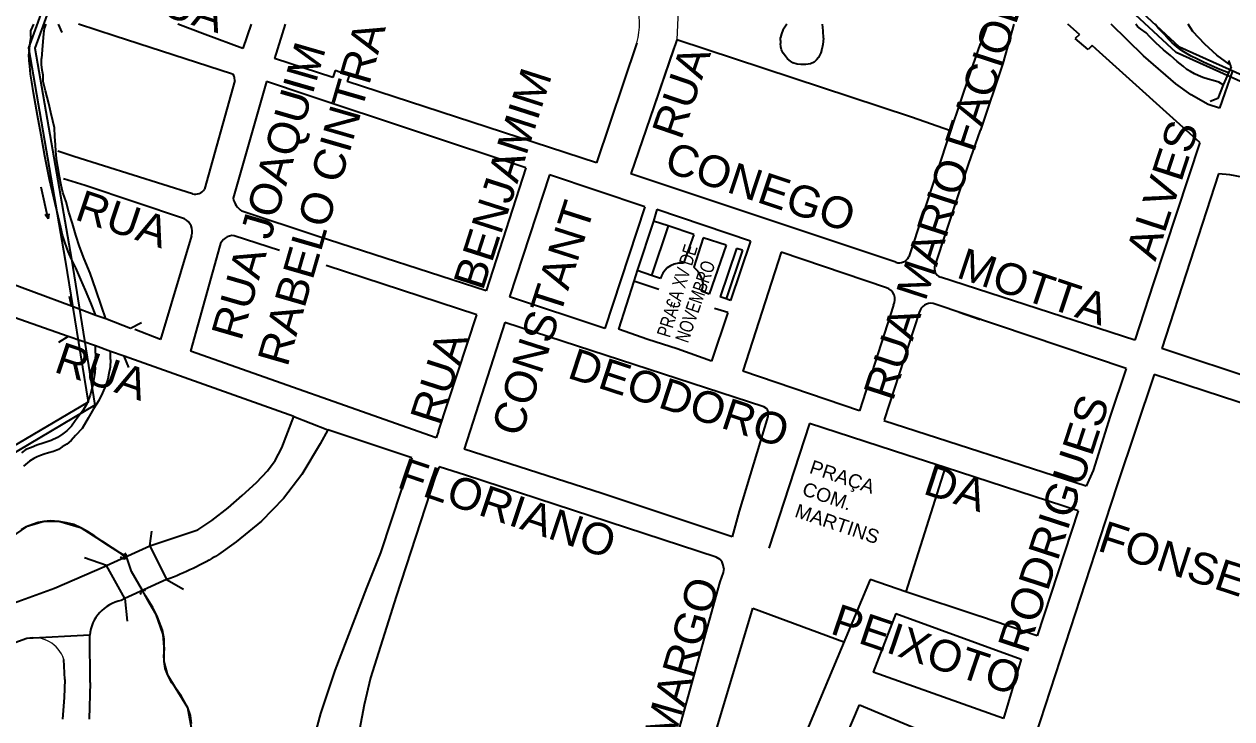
# Model space of a CAD drawing. Header units: millimetres. Extents: x 583 to 26013, y 350 to 21391.
# Drawn here: x 7287.7 to 7671, y 11163.5 to 11384 of the extents above; entities that cross this region are included whole.
import ezdxf
from ezdxf.enums import TextEntityAlignment as Align

# ---------------------------------------------------------------- set-up
doc = ezdxf.new("R2010")
doc.units = ezdxf.units.MM
for name, color, linetype in [('105-QUADRAS_ESTRADAS', 80, 'Continuous'), ('115-PONTES_E_VIADUTO', 210, 'Continuous'), ('145-', 130, 'Continuous'), ('LINE', 7, 'Continuous'), ('RIOS', 140, 'Continuous')]:
    doc.layers.add(name, color=color, linetype=linetype)
doc.styles.add('EU', font='arial.ttf', dxfattribs={"height": 10})

msp = doc.modelspace()

# ---------------------------------------------------------------- linework, layer by layer
at = {"color": 0, "linetype": 'Continuous'}
for p, q in [((7327.64119, 11218.38965), (7328.21731, 11222.98965)), ((7327.64119, 11218.38965), (7332.92415, 11207.64333)), ((7313.87886, 11212.17646), (7306.88213, 11214.57742)), ((7319.67715, 11201.67027), (7313.87886, 11212.17646)), ((7332.92415, 11207.64333), (7338.31153, 11204.6078)), ((7319.67715, 11201.67027), (7320.3609, 11194.51245)), ((7495.94659, 11121.58079), (7518.99922, 11198.59619)), ((7518.99922, 11198.59619), (7547.90322, 11187.93747)), ((7564.39771, 11196.93926), (7557.13824, 11178.30712)), ((7564.39771, 11196.93926), (7604.19035, 11182.40032)), ((7604.19035, 11182.40032), (7598.53958, 11163.51977)), ((7598.53958, 11163.51977), (7557.13824, 11178.30712)), ((7534.4809, 11124.98885), (7552.80284, 11167.91071)), ((7552.80284, 11167.91071), (7592.1223, 11151.57472))]:
    msp.add_line(p, q, dxfattribs=at)
at = {"color": 0, "linetype": 'Continuous', "lineweight": 20}
for points in [[(7502.51551, 11446.70241), (7497.10279, 11416.67623), (7496.61257, 11407.61431), (7495.87719, 11395.12361), (7495.1419, 11386.0617), (7494.81551, 11379.00241)], [(7483.21844, 11345.16438), (7493.94657, 11376.46701)]]:
    msp.add_lwpolyline(points, dxfattribs=at)
for centre, radius, start, end in [((7456.98519, 11384.41726), 26.03304, 345.7347109, 44.6184443), ((7290.7709, 11179.20889), 10.03342, 17.9581327, 102.86475)]:
    msp.add_arc(centre, radius, start, end, dxfattribs=at)
at = {"layer": '105-QUADRAS_ESTRADAS', "color": 0, "linetype": 'Continuous'}
for p, q in [((7316.61551, 11380.10241), (7304.91551, 11383.90241)), ((7345.11551, 11380.70241), (7336.51551, 11383.90241)), ((7357.11551, 11376.20241), (7345.11551, 11380.70241)), ((7359.81551, 11383.90241), (7357.11551, 11376.20241)), ((7370.51551, 11383.90241), (7367.21551, 11373.00241)), ((7528.11551, 11380.90241), (7527.81551, 11379.70241)), ((7528.51551, 11382.00241), (7528.11551, 11380.90241)), ((7528.91551, 11382.70241), (7528.51551, 11382.00241)), ((7529.81551, 11383.90241), (7528.91551, 11382.70241)), ((7541.31551, 11381.80241), (7541.11551, 11383.90241)), ((7541.41551, 11379.50241), (7541.31551, 11381.80241)), ((7593.51551, 11383.90241), (7591.21551, 11377.70241)), ((7601.81551, 11383.90241), (7598.31551, 11371.50241)), ((7622.61551, 11380.70241), (7618.91551, 11383.90241)), ((7622.61551, 11380.70241), (7621.31551, 11379.40241)), ((7643.01551, 11373.90241), (7632.71551, 11383.90241)), ((7658.61551, 11381.60241), (7657.11551, 11383.90241)), ((7662.41551, 11377.60241), (7658.61551, 11381.60241)), ((7353.51551, 11368.20241), (7316.61551, 11380.10241)), ((7482.21551, 11378.00241), (7469.31551, 11339.90241)), ((7494.81551, 11379.00241), (7480.21551, 11336.40241)), ((7559.41551, 11357.70241), (7494.81551, 11379.00241)), ((7527.81551, 11378.80241), (7527.71551, 11377.80241)), ((7527.91551, 11376.70241), (7527.71551, 11377.80241)), ((7527.81551, 11378.80241), (7527.81551, 11379.70241)), ((7528.11551, 11375.80241), (7527.91551, 11376.70241)), ((7541.21551, 11377.50241), (7540.91551, 11376.00241)), ((7541.41551, 11379.50241), (7541.21551, 11377.50241)), ((7591.11551, 11377.70241), (7587.81551, 11368.30241)), ((7591.21551, 11377.70241), (7591.21551, 11377.70241)), ((7625.41551, 11375.90241), (7621.31551, 11379.40241)), ((7626.71551, 11377.20241), (7625.41551, 11375.90241)), ((7629.01551, 11375.10241), (7626.71551, 11377.20241)), ((7666.21551, 11374.10241), (7662.41551, 11377.60241)), ((7385.71551, 11367.00241), (7367.21551, 11373.00241)), ((7528.61551, 11374.70241), (7528.11551, 11375.80241)), ((7529.31551, 11373.80241), (7528.61551, 11374.70241)), ((7530.01551, 11372.90241), (7529.31551, 11373.80241)), ((7530.91551, 11372.20241), (7530.01551, 11372.90241)), ((7539.21551, 11372.60241), (7538.41551, 11371.90241)), ((7539.81551, 11373.40241), (7539.21551, 11372.60241)), ((7540.51551, 11374.80241), (7539.81551, 11373.40241)), ((7540.91551, 11376.00241), (7540.51551, 11374.80241)), ((7660.81551, 11346.40241), (7629.01551, 11375.10241)), ((7653.21551, 11365.00241), (7643.01551, 11373.90241)), ((7670.21551, 11371.20241), (7666.21551, 11374.10241)), ((7386.41551, 11369.20241), (7385.71551, 11367.00241)), ((7390.91551, 11367.70241), (7386.41551, 11369.20241)), ((7531.71551, 11371.70241), (7530.91551, 11372.20241)), ((7533.01551, 11371.30241), (7531.71551, 11371.70241)), ((7534.21551, 11371.10241), (7533.01551, 11371.30241)), ((7535.81551, 11371.10241), (7534.21551, 11371.10241)), ((7537.31551, 11371.40241), (7535.81551, 11371.10241)), ((7538.41551, 11371.90241), (7537.31551, 11371.40241)), ((7598.31551, 11371.50241), (7591.21551, 11350.30241)), ((7671.21551, 11369.10241), (7667.11551, 11357.30241)), ((7354.61551, 11366.10241), (7344.99844, 11331.55564)), ((7354.01551, 11368.00241), (7353.51551, 11368.20241)), ((7354.41551, 11367.40241), (7354.01551, 11368.00241)), ((7364.61551, 11365.80241), (7354.0331, 11328.67114)), ((7354.51551, 11366.90241), (7354.41551, 11367.40241)), ((7354.61551, 11366.10241), (7354.51551, 11366.90241)), ((7377.51551, 11361.40241), (7364.61551, 11365.80241)), ((7390.91551, 11367.70241), (7390.21551, 11365.80241)), ((7469.31551, 11339.90241), (7390.21551, 11365.80241)), ((7587.81551, 11368.30241), (7581.71551, 11350.10241)), ((7658.11551, 11361.50241), (7653.21551, 11365.00241)), ((7446.91551, 11338.30241), (7377.51551, 11361.40241)), ((7663.51551, 11358.40241), (7658.11551, 11361.50241)), ((7569.31551, 11354.40241), (7559.41551, 11357.70241)), ((7667.11551, 11357.30241), (7663.51551, 11358.40241)), ((7581.71551, 11350.10241), (7569.31551, 11354.40241)), ((7581.71551, 11350.10241), (7568.52709, 11310.06946)), ((7591.11551, 11350.30241), (7587.31551, 11339.40241)), ((7591.21551, 11350.30241), (7591.21551, 11350.30241)), ((7660.81551, 11346.40241), (7646.11551, 11301.80241)), ((7303.51551, 11341.90241), (7298.41551, 11343.60241)), ((7341.1302, 11330.10173), (7303.51551, 11341.90241)), ((7446.91551, 11338.30241), (7434.31551, 11299.30241)), ((7587.31551, 11339.40241), (7576.76078, 11307.37108)), ((7307.11551, 11332.70241), (7300.21551, 11334.90241)), ((7454.41551, 11336.10241), (7441.71551, 11297.40241)), ((7484.71551, 11326.00241), (7454.41551, 11336.10241)), ((7564.40351, 11308.37185), (7480.21551, 11336.40241)), ((7666.81551, 11336.40241), (7648.81551, 11281.00241)), ((7670.41551, 11336.10241), (7666.81551, 11336.40241)), ((7674.31551, 11335.40241), (7670.41551, 11336.10241)), ((7338.61912, 11322.17121), (7307.11551, 11332.70241)), ((7380.71551, 11316.70241), (7356.77085, 11324.62592)), ((7484.71551, 11326.00241), (7472.01551, 11287.40241)), ((7488.51551, 11325.10241), (7487.41551, 11321.40241)), ((7518.21551, 11315.10241), (7488.51551, 11325.10241)), ((7487.41551, 11321.40241), (7482.31551, 11305.80241)), ((7492.11551, 11319.90241), (7486.81551, 11304.20241)), ((7492.11551, 11319.90241), (7487.41551, 11321.40241)), ((7500.21551, 11317.20241), (7492.11551, 11319.90241)), ((7340.86204, 11316.81286), (7331.01551, 11283.90241)), ((7368.75789, 11312.12717), (7354.41551, 11316.80241)), ((7434.31551, 11299.30241), (7380.71551, 11316.70241)), ((7500.21551, 11317.20241), (7497.01551, 11308.10241)), ((7503.21551, 11316.10241), (7500.21551, 11306.80241)), ((7510.51551, 11313.80241), (7503.21551, 11316.10241)), ((7518.21551, 11315.10241), (7511.91551, 11296.20241)), ((7349.81551, 11313.60241), (7340.51551, 11280.20241)), ((7510.51551, 11313.80241), (7505.11551, 11298.30241)), ((7513.81551, 11312.70241), (7508.61551, 11297.40241)), ((7515.71551, 11312.20241), (7510.51551, 11296.80241)), ((7515.71551, 11312.20241), (7513.81551, 11312.70241)), ((7528.01551, 11311.60241), (7515.81551, 11273.80241)), ((7561.37962, 11300.24058), (7528.01551, 11311.60241)), ((7302.71551, 11294.40241), (7265.61551, 11308.30241)), ((7494.01551, 11307.80241), (7492.81551, 11307.20241)), ((7495.41551, 11308.10241), (7494.01551, 11307.80241)), ((7497.01551, 11308.10241), (7495.41551, 11308.10241)), ((7431.41551, 11291.70241), (7383.52354, 11307.31395)), ((7482.31551, 11305.80241), (7481.21551, 11302.40241)), ((7486.81551, 11304.20241), (7482.31551, 11305.80241)), ((7489.71551, 11303.20241), (7486.81551, 11304.20241)), ((7490.01551, 11304.10241), (7489.71551, 11303.20241)), ((7490.41551, 11304.90241), (7490.01551, 11304.10241)), ((7491.11551, 11305.90241), (7490.41551, 11304.90241)), ((7491.81551, 11306.60241), (7491.11551, 11305.90241)), ((7492.81551, 11307.20241), (7491.81551, 11306.60241)), ((7500.91551, 11306.20241), (7500.21551, 11306.80241)), ((7501.61551, 11305.40241), (7500.91551, 11306.20241)), ((7502.21551, 11304.50241), (7501.61551, 11305.40241)), ((7502.91551, 11303.10241), (7502.21551, 11304.50241)), ((7640.21551, 11283.60241), (7578.50428, 11303.60616)), ((7481.21551, 11302.40241), (7476.31551, 11287.10241)), ((7489.11551, 11299.70241), (7481.21551, 11302.40241)), ((7503.01551, 11300.50241), (7502.61551, 11299.20241)), ((7503.11551, 11301.90241), (7502.91551, 11303.10241)), ((7503.11551, 11301.90241), (7503.01551, 11300.50241)), ((7646.11551, 11301.80241), (7640.21551, 11283.60241)), ((7472.01551, 11287.40241), (7441.71551, 11297.40241)), ((7505.11551, 11298.30241), (7502.61551, 11299.20241)), ((7510.51551, 11296.80241), (7508.61551, 11297.40241)), ((7511.91551, 11296.20241), (7510.51551, 11296.80241)), ((7591.21551, 11299.40241), (7591.21551, 11299.40241)), ((7301.71551, 11284.80241), (7272.91551, 11294.90241)), ((7511.01551, 11292.40241), (7505.91551, 11277.00241)), ((7511.01551, 11292.40241), (7506.81551, 11293.70241)), ((7563.64923, 11294.76918), (7552.81551, 11261.20241)), ((7571.8149, 11292.44855), (7560.61551, 11258.40241)), ((7637.51551, 11274.70241), (7576.26763, 11295.29641)), ((7591.11551, 11290.10241), (7584.51551, 11292.40241)), ((7419.20594, 11254.78976), (7431.41551, 11291.70241)), ((7440.31551, 11289.30241), (7427.41551, 11249.10241)), ((7522.51551, 11262.50241), (7440.31551, 11289.30241)), ((7591.21551, 11290.10241), (7591.21551, 11290.10241)), ((7331.01551, 11283.90241), (7322.81551, 11287.00241)), ((7485.61551, 11283.90241), (7476.31551, 11287.10241)), ((7495.01551, 11280.90241), (7485.61551, 11283.90241)), ((7505.91551, 11277.00241), (7495.01551, 11280.90241)), ((7683.71551, 11269.40241), (7648.81551, 11281.00241)), ((7373.31551, 11259.40241), (7319.41551, 11278.60241)), ((7418.51551, 11252.70241), (7340.51551, 11280.20241)), ((7552.81551, 11261.20241), (7515.81551, 11273.80241)), ((7637.51551, 11274.70241), (7632.41551, 11259.50241)), ((7646.31551, 11272.80241), (7634.61551, 11237.70241)), ((7678.11551, 11262.40241), (7646.31551, 11272.80241)), ((7523.31551, 11262.00241), (7522.51551, 11262.50241)), ((7523.61551, 11261.50241), (7523.31551, 11262.00241)), ((7523.81551, 11261.00241), (7523.61551, 11261.50241)), ((7523.71551, 11259.40241), (7514.61551, 11229.40241)), ((7523.81551, 11260.40241), (7523.71551, 11259.40241)), ((7523.81551, 11260.40241), (7523.81551, 11261.00241)), ((7624.81551, 11237.30241), (7560.51592, 11258.09965)), ((7632.41551, 11259.50241), (7627.01551, 11242.30241)), ((7410.71551, 11246.30241), (7384.11551, 11255.20241)), ((7419.20594, 11254.78976), (7418.51551, 11252.70241)), ((7537.01551, 11257.20241), (7524.11551, 11217.60241)), ((7567.81551, 11247.20241), (7537.01551, 11257.20241)), ((7410.71551, 11246.30241), (7400.81551, 11216.10241)), ((7471.11551, 11235.00241), (7427.41551, 11249.10241)), ((7580.01551, 11243.20241), (7567.81551, 11247.20241)), ((7591.21551, 11248.00241), (7591.21551, 11248.00241)), ((7419.41551, 11243.40241), (7418.21551, 11240.30241)), ((7427.81551, 11240.80241), (7419.41551, 11243.40241)), ((7580.01551, 11243.20241), (7567.51551, 11203.80241)), ((7622.21551, 11229.50241), (7580.01551, 11243.20241)), ((7627.01551, 11242.30241), (7624.81551, 11237.30241)), ((7418.21551, 11240.30241), (7405.81551, 11202.30241)), ((7507.31551, 11214.80241), (7427.81551, 11240.80241)), ((7591.21551, 11239.80241), (7591.21551, 11239.80241)), ((7512.41551, 11221.20241), (7471.11551, 11235.00241)), ((7634.61551, 11237.70241), (7630.81551, 11226.10241)), ((7514.61551, 11229.40241), (7512.41551, 11221.20241)), ((7622.21551, 11229.50241), (7609.21551, 11189.80241)), ((7630.81551, 11226.10241), (7608.61551, 11158.00241)), ((7400.81551, 11216.10241), (7396.41551, 11205.00241)), ((7508.61551, 11214.00241), (7507.31551, 11214.80241)), ((7509.21551, 11213.20241), (7508.61551, 11214.00241)), ((7509.61551, 11212.20241), (7509.21551, 11213.20241)), ((7509.81551, 11211.20241), (7509.61551, 11212.20241)), ((7509.61551, 11209.90241), (7508.51551, 11206.90241)), ((7509.81551, 11211.20241), (7509.61551, 11209.90241)), ((7396.41551, 11205.00241), (7386.31551, 11178.80241)), ((7508.51551, 11206.90241), (7473.61551, 11081.70241)), ((7556.1935, 11207.66101), (7517.43735, 11115.45564)), ((7405.81551, 11202.30241), (7403.31551, 11194.60241)), ((7591.11551, 11195.90241), (7567.51551, 11203.80241)), ((7403.31551, 11194.60241), (7397.61551, 11176.50241)), ((7591.21551, 11195.90241), (7591.21551, 11195.90241)), ((7609.21551, 11189.80241), (7591.21551, 11195.90241)), ((7308.71551, 11175.00241), (7308.51551, 11190.00241)), ((7300.61551, 11175.90241), (7300.31551, 11182.30241)), ((7386.31551, 11178.80241), (7381.81551, 11165.20241)), ((7300.61551, 11175.90241), (7300.41551, 11170.20241)), ((7308.71551, 11175.00241), (7308.31551, 11163.40241)), ((7397.61551, 11176.50241), (7395.61551, 11167.90241)), ((7300.41551, 11170.20241), (7299.91551, 11163.40241)), ((7395.61551, 11167.90241), (7391.61551, 11147.10241)), ((7381.81551, 11165.20241), (7379.21551, 11155.70241))]:
    msp.add_line(p, q, dxfattribs=at)
at = {"layer": '105-QUADRAS_ESTRADAS', "color": 0, "linetype": 'Continuous', "flags": 128}
msp.add_lwpolyline([(7567.51551, 11203.80241), (7556.1935, 11207.66101)], dxfattribs=at)
at = {"layer": '105-QUADRAS_ESTRADAS', "color": 0, "linetype": 'Continuous'}
for centre, radius, start, end in [((7342.01379, 11333.62368), 3.6311, 255.9162609, 325.282223), ((7360.73908, 11330.26061), 6.89177, 193.3343018, 234.8448749), ((7336.43194, 11318.10709), 4.61528, 343.7145508, 61.7121998), ((7353.92624, 11312.59949), 4.23131, 83.3599713, 166.289007), ((7565.4496, 11311.68783), 3.47707, 252.4910983, 332.2612561), ((7579.66021, 11306.42762), 3.04907, 161.9753118, 247.7215993), ((7560.3016, 11296.58697), 3.80933, 331.4977097, 73.5610152), ((7575.48048, 11291.62222), 3.75756, 77.9077746, 167.2960933)]:
    msp.add_arc(centre, radius, start, end, dxfattribs=at)
at = {"layer": '115-PONTES_E_VIADUTO', "color": 0, "linetype": 'Continuous'}
for p, q in [((7299.81551, 11381.30241), (7298.61551, 11383.90241)), ((7670.81551, 11370.40241), (7669.91551, 11368.50241)), ((7670.81551, 11370.40241), (7670.01551, 11372.40241)), ((7669.91551, 11368.50241), (7668.21551, 11364.70241)), ((7668.21551, 11364.70241), (7666.51551, 11360.40241)), ((7666.51551, 11360.40241), (7664.11551, 11359.40241)), ((7302.71551, 11294.40241), (7302.11551, 11297.50241)), ((7310.41551, 11291.50241), (7302.71551, 11294.40241)), ((7313.61551, 11290.40241), (7310.41551, 11291.50241)), ((7321.51551, 11287.40241), (7313.61551, 11290.40241)), ((7324.91551, 11289.10241), (7321.51551, 11287.40241)), ((7301.71551, 11284.80241), (7298.61551, 11282.90241)), ((7310.31551, 11281.80241), (7301.71551, 11284.80241)), ((7315.11551, 11280.00241), (7310.31551, 11281.80241)), ((7319.41551, 11278.60241), (7315.11551, 11280.00241)), ((7320.91551, 11275.00241), (7319.41551, 11278.60241))]:
    msp.add_line(p, q, dxfattribs=at)
at = {"layer": '145-', "color": 0, "linetype": 'Continuous'}
for p, q in [((7290.71551, 11383.90241), (7289.81551, 11382.00241)), ((7289.81551, 11380.00241), (7289.81551, 11382.00241)), ((7293.81551, 11380.90241), (7293.61551, 11378.40241)), ((7294.01551, 11382.60241), (7293.81551, 11380.90241)), ((7294.61551, 11383.90241), (7294.01551, 11382.60241)), ((7641.11551, 11383.20241), (7640.51551, 11383.90241)), ((7642.01551, 11382.50241), (7641.11551, 11383.20241)), ((7643.81551, 11381.20241), (7642.01551, 11382.50241)), ((7645.01551, 11379.90241), (7643.81551, 11381.20241)), ((7647.71551, 11382.60241), (7646.71551, 11383.90241)), ((7648.81551, 11381.50241), (7647.71551, 11382.60241)), ((7649.81551, 11380.50241), (7648.81551, 11381.50241)), ((7650.81551, 11379.30241), (7649.81551, 11380.50241)), ((7289.51551, 11378.10241), (7289.31551, 11376.20241)), ((7289.81551, 11380.00241), (7289.51551, 11378.10241)), ((7293.61551, 11378.40241), (7293.41551, 11375.80241)), ((7646.91551, 11378.00241), (7645.01551, 11379.90241)), ((7649.31551, 11375.80241), (7646.91551, 11378.00241)), ((7652.11551, 11378.00241), (7650.81551, 11379.30241)), ((7653.51551, 11376.80241), (7652.11551, 11378.00241)), ((7654.61551, 11375.90241), (7653.51551, 11376.80241)), ((7289.31551, 11376.20241), (7289.21551, 11374.40241)), ((7289.31551, 11372.40241), (7289.21551, 11374.40241)), ((7293.41551, 11375.80241), (7293.21551, 11373.10241)), ((7293.21551, 11371.10241), (7293.21551, 11373.10241)), ((7651.51551, 11374.00241), (7649.31551, 11375.80241)), ((7653.61551, 11372.10241), (7651.51551, 11374.00241)), ((7655.81551, 11375.20241), (7654.61551, 11375.90241)), ((7656.81551, 11374.50241), (7655.81551, 11375.20241)), ((7658.11551, 11373.80241), (7656.81551, 11374.50241)), ((7659.91551, 11372.90241), (7658.11551, 11373.80241)), ((7662.01551, 11371.90241), (7659.91551, 11372.90241)), ((7289.51551, 11370.60241), (7289.31551, 11372.40241)), ((7289.71551, 11368.10241), (7289.51551, 11370.60241)), ((7293.41551, 11369.30241), (7293.21551, 11371.10241)), ((7293.71551, 11367.80241), (7293.41551, 11369.30241)), ((7655.51551, 11370.60241), (7653.61551, 11372.10241)), ((7656.71551, 11369.60241), (7655.51551, 11370.60241)), ((7657.91551, 11368.90241), (7656.71551, 11369.60241)), ((7659.11551, 11368.20241), (7657.91551, 11368.90241)), ((7664.31551, 11370.80241), (7662.01551, 11371.90241)), ((7667.21551, 11369.60241), (7664.31551, 11370.80241)), ((7669.91551, 11368.50241), (7667.21551, 11369.60241)), ((7290.11551, 11365.50241), (7289.71551, 11368.10241)), ((7290.71551, 11362.10241), (7290.11551, 11365.50241)), ((7293.71551, 11365.80241), (7293.71551, 11367.80241)), ((7294.51551, 11362.80241), (7293.71551, 11365.80241)), ((7660.31551, 11367.60241), (7659.11551, 11368.20241)), ((7661.81551, 11367.00241), (7660.31551, 11367.60241)), ((7663.51551, 11366.50241), (7661.81551, 11367.00241)), ((7665.11551, 11366.10241), (7663.51551, 11366.50241)), ((7666.91551, 11365.50241), (7665.11551, 11366.10241)), ((7668.21551, 11364.70241), (7666.91551, 11365.50241)), ((7291.91551, 11355.00241), (7290.71551, 11362.10241)), ((7295.51551, 11358.80241), (7294.51551, 11362.80241)), ((7296.21551, 11355.90241), (7295.51551, 11358.80241)), ((7293.11551, 11348.70241), (7291.91551, 11355.00241)), ((7296.81551, 11353.30241), (7296.21551, 11355.90241)), ((7297.31551, 11351.00241), (7296.81551, 11353.30241)), ((7297.41551, 11348.30241), (7297.31551, 11351.00241)), ((7294.31551, 11342.10241), (7293.11551, 11348.70241)), ((7297.61551, 11345.60241), (7297.41551, 11348.30241)), ((7295.71551, 11334.60241), (7294.31551, 11342.10241)), ((7297.81551, 11343.60241), (7297.61551, 11345.60241)), ((7298.01551, 11341.30241), (7297.81551, 11343.60241)), ((7298.41551, 11338.70241), (7298.01551, 11341.30241)), ((7298.91551, 11335.60241), (7298.41551, 11338.70241)), ((7298.51551, 11323.00241), (7295.71551, 11334.60241)), ((7299.51551, 11332.80241), (7298.91551, 11335.60241)), ((7295.31551, 11322.20241), (7293.11551, 11332.20241)), ((7300.01551, 11330.50241), (7299.51551, 11332.80241)), ((7301.01551, 11327.60241), (7300.01551, 11330.50241)), ((7301.91551, 11324.30241), (7301.01551, 11327.60241)), ((7295.31551, 11322.20241), (7294.41551, 11323.50241)), ((7295.51551, 11323.70241), (7295.31551, 11322.20241)), ((7299.31551, 11319.40241), (7298.51551, 11323.00241)), ((7303.01551, 11320.70241), (7301.91551, 11324.30241)), ((7299.91551, 11317.00241), (7299.31551, 11319.40241)), ((7304.11551, 11317.00241), (7303.01551, 11320.70241)), ((7300.71551, 11314.40241), (7299.91551, 11317.00241)), ((7305.31551, 11313.40241), (7304.11551, 11317.00241)), ((7301.71551, 11311.80241), (7300.71551, 11314.40241)), ((7302.71551, 11309.40241), (7301.71551, 11311.80241)), ((7306.71551, 11309.50241), (7305.31551, 11313.40241)), ((7304.11551, 11306.60241), (7302.71551, 11309.40241)), ((7308.61551, 11304.90241), (7306.71551, 11309.50241)), ((7305.71551, 11302.90241), (7304.11551, 11306.60241)), ((7310.51551, 11299.70241), (7308.61551, 11304.90241)), ((7307.21551, 11299.50241), (7305.71551, 11302.90241)), ((7312.21551, 11294.40241), (7310.51551, 11299.70241)), ((7308.91551, 11295.50241), (7307.21551, 11299.50241)), ((7310.41551, 11291.50241), (7308.91551, 11295.50241)), ((7313.61551, 11290.40241), (7312.21551, 11294.40241)), ((7310.31551, 11279.50241), (7310.31551, 11281.80241)), ((7310.31551, 11279.50241), (7310.21551, 11277.40241)), ((7310.21551, 11275.10241), (7310.21551, 11277.40241)), ((7315.11551, 11277.50241), (7315.01551, 11275.10241)), ((7315.11551, 11277.50241), (7315.11551, 11280.00241)), ((7310.11551, 11273.30241), (7309.81551, 11271.40241)), ((7310.21551, 11275.10241), (7310.11551, 11273.30241)), ((7314.61551, 11273.10241), (7314.31551, 11271.30241)), ((7315.01551, 11275.10241), (7314.61551, 11273.10241)), ((7309.51551, 11269.50241), (7309.11551, 11267.90241)), ((7309.81551, 11271.40241), (7309.51551, 11269.50241)), ((7313.61551, 11269.40241), (7312.61551, 11266.90241)), ((7314.31551, 11271.30241), (7313.61551, 11269.40241)), ((7308.61551, 11266.20241), (7308.11551, 11264.80241)), ((7309.11551, 11267.90241), (7308.61551, 11266.20241)), ((7312.61551, 11266.90241), (7311.41551, 11264.50241)), ((7306.41551, 11261.40241), (7305.21551, 11259.70241)), ((7307.61551, 11263.40241), (7306.41551, 11261.40241)), ((7308.11551, 11264.80241), (7307.61551, 11263.40241)), ((7309.71551, 11261.90241), (7308.01551, 11258.90241)), ((7311.41551, 11264.50241), (7309.71551, 11261.90241)), ((7303.91551, 11258.00241), (7302.71551, 11256.40241)), ((7305.21551, 11259.70241), (7303.91551, 11258.00241)), ((7308.01551, 11258.90241), (7306.11551, 11255.60241)), ((7300.01551, 11253.90241), (7298.31551, 11252.80241)), ((7301.21551, 11254.90241), (7300.01551, 11253.90241)), ((7302.71551, 11256.40241), (7301.21551, 11254.90241)), ((7306.11551, 11255.60241), (7304.01551, 11253.40241)), ((7291.71551, 11250.30241), (7290.01551, 11249.60241)), ((7294.01551, 11251.10241), (7291.71551, 11250.30241)), ((7296.31551, 11251.80241), (7294.01551, 11251.10241)), ((7298.31551, 11252.80241), (7296.31551, 11251.80241)), ((7301.21551, 11250.60241), (7299.81551, 11249.80241)), ((7302.61551, 11251.80241), (7301.21551, 11250.60241)), ((7304.01551, 11253.40241), (7302.61551, 11251.80241)), ((7288.21551, 11249.00241), (7286.91551, 11247.90241)), ((7290.01551, 11249.60241), (7288.21551, 11249.00241)), ((7290.81551, 11246.10241), (7289.41551, 11245.20241)), ((7291.81551, 11246.60241), (7290.81551, 11246.10241)), ((7292.91551, 11247.00241), (7291.81551, 11246.60241)), ((7294.11551, 11247.50241), (7292.91551, 11247.00241)), ((7295.41551, 11247.90241), (7294.11551, 11247.50241)), ((7297.01551, 11248.30241), (7295.41551, 11247.90241)), ((7298.61551, 11249.00241), (7297.01551, 11248.30241)), ((7299.81551, 11249.80241), (7298.61551, 11249.00241)), ((7289.41551, 11245.20241), (7287.51551, 11243.70241)), ((7288.31551, 11224.40241), (7286.71551, 11223.50241)), ((7290.31551, 11225.10241), (7288.31551, 11224.40241)), ((7292.11551, 11225.80241), (7290.31551, 11225.10241)), ((7294.11551, 11226.10241), (7292.11551, 11225.80241)), ((7296.01551, 11226.30241), (7294.11551, 11226.10241)), ((7298.71551, 11226.10241), (7296.01551, 11226.30241)), ((7301.11551, 11225.70241), (7298.71551, 11226.10241)), ((7303.51551, 11225.10241), (7301.11551, 11225.70241)), ((7305.91551, 11224.00241), (7303.51551, 11225.10241)), ((7307.81551, 11222.90241), (7305.91551, 11224.00241)), ((7310.11551, 11221.40241), (7307.81551, 11222.90241)), ((7312.61551, 11219.70241), (7310.11551, 11221.40241)), ((7315.61551, 11217.70241), (7312.61551, 11219.70241)), ((7318.11551, 11216.20241), (7315.61551, 11217.70241)), ((7320.11551, 11214.30241), (7318.11551, 11216.20241)), ((7320.21551, 11215.30241), (7319.71551, 11216.00241)), ((7319.31551, 11214.10241), (7318.31551, 11214.80241)), ((7320.11551, 11214.30241), (7319.31551, 11214.10241)), ((7320.21551, 11214.80241), (7320.11551, 11214.30241)), ((7320.21551, 11215.30241), (7320.21551, 11214.80241)), ((7324.84931, 11203.88276), (7324.64931, 11203.48276)), ((7325.24931, 11204.18276), (7324.84931, 11203.88276)), ((7325.84931, 11204.28276), (7325.24931, 11204.18276)), ((7327.54931, 11200.18276), (7325.24931, 11204.18276)), ((7326.24931, 11204.08276), (7325.84931, 11204.28276)), ((7324.84931, 11202.88276), (7324.64931, 11203.48276)), ((7328.51551, 11198.80241), (7326.21551, 11202.50241)), ((7330.01551, 11195.70241), (7328.51551, 11198.80241)), ((7331.61551, 11191.60241), (7330.01551, 11195.70241)), ((7332.11551, 11188.80241), (7331.61551, 11191.60241)), ((7332.11551, 11186.20241), (7332.11551, 11188.80241)), ((7332.11551, 11186.20241), (7332.01551, 11183.90241)), ((7332.11551, 11181.70241), (7332.01551, 11183.90241)), ((7332.51551, 11179.40241), (7332.11551, 11181.70241)), ((7333.31551, 11177.30241), (7332.51551, 11179.40241)), ((7334.61551, 11174.90241), (7333.31551, 11177.30241)), ((7337.51551, 11170.80241), (7334.61551, 11174.90241)), ((7339.71551, 11167.00241), (7337.51551, 11170.80241)), ((7340.51551, 11164.50241), (7339.71551, 11167.00241)), ((7340.81551, 11162.00241), (7340.51551, 11164.50241))]:
    msp.add_line(p, q, dxfattribs=at)
at = {"layer": 'LINE', "color": 0}
msp.add_lwpolyline([(7275.1488, 11196.88151), (7297.32215, 11204.96673), (7313.24114, 11211.8245), (7313.87886, 11212.17646), (7327.64119, 11218.38965), (7342.81551, 11223.40241), (7347.31551, 11226.40241), (7352.41551, 11230.40241), (7356.91551, 11234.40241), (7361.41551, 11238.50241), (7364.91551, 11242.20241), (7367.41551, 11245.50241), (7369.51551, 11249.50241), (7373.31551, 11259.40241), (7384.11551, 11255.20241), (7381.61551, 11250.70241), (7375.81551, 11241.00241), (7370.01551, 11233.40241), (7363.01551, 11226.20241), (7355.01551, 11219.60241), (7349.41551, 11215.60241, -0.047274148), (7332.92415, 11207.64333), (7319.67715, 11201.67027), (7318.52669, 11201.03534, 0.332784314), (7308.51551, 11190.00241), (7288.53696, 11188.99045), (7279.6986, 11185.76766)], format="xyb", dxfattribs=at)
at = {"layer": 'RIOS', "lineweight": 25, "flags": 128}
for points in [[(7940.24181, 10852.03142), (7922.66518, 10948.01043), (7863.98599, 11058.88965), (7822.71561, 11127.50409), (7780.92062, 11196.61165), (7723.92675, 11245.31586), (7730.25929, 11313.01136), (7700.70877, 11355.79283), (7654.4134, 11376.68439), (7577.09738, 11448.47017), (7541.58546, 11468.18632), (7462.93612, 11474.39067), (7357.30961, 11477.4878), (7323.56684, 11471.60055), (7289.04552, 11376.47839), (7300.74289, 11309.07241), (7308.00047, 11264.01083), (7264.04946, 11238.05985), (7161.8653, 11197.503), (7067.76123, 11181.4134)], [(7938.26241, 10851.73735), (7920.75339, 10947.34717), (7862.24389, 11057.90573), (7821.00299, 11126.47116), (7779.37615, 11195.3007), (7721.83883, 11244.46931), (7728.20023, 11312.47329), (7699.37923, 11354.19859), (7653.29243, 11374.99604), (7575.9144, 11446.83939), (7540.99476, 11466.22671), (7462.8281, 11472.39298), (7357.45364, 11475.48272), (7325.05169, 11469.82941), (7291.10703, 11376.29619), (7302.71551, 11309.40241), (7310.19192, 11262.98216), (7264.93214, 11236.25842), (7162.40862, 11195.56688), (7068.65705, 11179.53754)], [(7341.21551, 11158.30241), (7339.71551, 11167.00241), (7335.75325, 11173.29388), (7333.31551, 11177.30241), (7332.11551, 11181.70241), (7332.11551, 11186.20241), (7331.8557, 11190.25737), (7329.57538, 11196.61203), (7327.54931, 11200.18276), (7326.21551, 11202.50241), (7325.24931, 11204.18276), (7321.8368, 11210.24159), (7320.21551, 11215.03722), (7318.11551, 11216.20241), (7314.6227, 11218.36429), (7310.93605, 11220.84445), (7305.91551, 11224.00241), (7298.71551, 11226.10241), (7294.11551, 11226.10241), (7288.31551, 11224.40241), (7283.61551, 11221.10241)]]:
    msp.add_lwpolyline(points, dxfattribs=at)

# ---------------------------------------------------------------- texts
at = {"color": 0, "linetype": 'Continuous', "lineweight": 20, "style": 'EU'}
for s, rotation, p in [('RUA', 342.1258402, (7321.2413, 11390.04414)), ('RUA MARIO FACIOLI', 71.92686, (7563.40431, 11263.97574)), ('RABELO CINTRA', 73.8417124, (7371.25028, 11274.86394)), ('RUA JOAQUIM', 73.8417124, (7356.56206, 11283.08672)), ('RUA', 71.082233, (7496.22386, 11346.89883)), ('RUA    BENJAMIM', 72.2087969, (7419.54172, 11256.19931)), ('RODRIGUES            ALVES', 71.9290663, (7606.05282, 11183.73124)), ('                 CONEGO', 341.5898224, (7427.82041, 11358.23303)), ('RUA ', 341.5159545, (7303.3793, 11322.05933)), ('CONSTANT', 72.2087969, (7445.39386, 11252.55338)), ('MOTTA', 341.5326257, (7583.21081, 11303.67672)), ('    RUA                      FLORIANO                   PEIXOTO', 341.3684319, (7282.09224, 11278.67563)), ('        DEODORO            DA          FONSECA', 341.9445648, (7430.22075, 11281.44481)), ('DE BARROS CAMARGO', 73.8471522, (7464.46616, 11054.4359))]:
    msp.add_text(s, height=10, rotation=rotation, dxfattribs=at).set_placement(p)
at = {"lineweight": 25, "style": 'EU', "width": 0.75}
for s, rotation, p in [('PRA€A XV DE', 72.8278947, (7488.41765, 11285.5307)), ('NOVEMBRO', 70.8810308, (7494.21787, 11283.95044))]:
    msp.add_text(s, height=4.4, rotation=rotation, dxfattribs=at).set_placement(p, align=Align.TOP_LEFT)
at = {"lineweight": 25, "insert": (7538.03859, 11245.73984), "char_height": 4.4, "width": 23.5161404, "attachment_point": 1, "rotation": 341.4630739, "style": 'EU'}
msp.add_mtext('PRAÇA COM. MARTINS ', dxfattribs=at)

doc.saveas('drawing.dxf')
